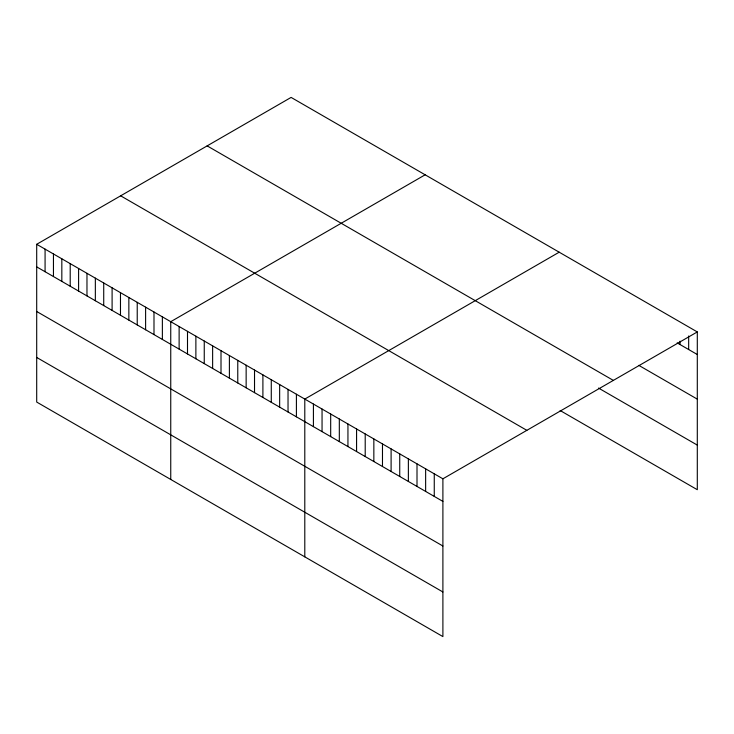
<?xml version="1.0" encoding="UTF-8"?>
<svg xmlns="http://www.w3.org/2000/svg" width="734" height="734" viewBox="0 0 734 734"><rect width="100%" height="100%" fill="white"/><g stroke="black" fill="none" stroke-linecap="round" stroke-linejoin="round"><path stroke-width="1.1" d="M36.7 244.294L442.896 478.807L442.896 636.589L36.7 402.067L36.7 244.294L291.104 97.411L697.3 331.933L697.3 489.706L560.152 410.526M425.151 174.802L170.747 321.685L170.747 479.458M559.189 252.193L304.793 399.076L304.793 556.849M442.896 478.807L697.3 331.933M677.161 342.888L697.3 354.522M638.8 365.358L697.3 399.131M207.153 145.882L613.349 380.396M598.513 388.066L697.3 445.098M120.651 195.822L526.847 430.335M36.7 266.882L442.896 501.395M36.7 311.491L442.896 546.013M36.7 357.458L442.896 591.971M688.666 335.979L688.666 349.531M680.033 341.163L680.033 344.549M434.262 473.825L434.262 496.413M425.637 468.842L425.637 491.431M417.004 463.86L417.004 486.449M408.37 458.878L408.37 481.467M399.736 453.887L399.736 476.476M391.103 448.905L391.103 471.494M382.478 443.923L382.478 466.512M373.845 438.941L373.845 461.53M365.211 433.959L365.211 456.548M356.577 428.977L356.577 451.566M347.944 423.995L347.944 446.575M339.319 419.004L339.319 441.593M330.685 414.022L330.685 436.611M322.052 409.04L322.052 431.629M313.418 404.058L313.418 426.647M296.408 394.241L296.408 416.82M288.031 389.396L288.031 411.985M279.654 384.561L279.654 407.15M271.277 379.726L271.277 402.315M262.9 374.891L262.9 397.479M254.524 370.055L254.524 392.644M246.147 365.211L246.147 387.8M237.77 360.376L237.77 382.964M229.393 355.54L229.393 378.129M221.007 350.705L221.007 373.294M212.631 345.87L212.631 368.459M204.254 341.035L204.254 363.614M195.877 336.19L195.877 358.779M187.5 331.355L187.5 353.944M179.124 326.52L179.124 349.109M162.37 316.849L162.37 339.438M153.993 312.005L153.993 334.594M145.607 307.17L145.607 329.759M137.23 302.335L137.23 324.923M128.854 297.499L128.854 320.088M120.477 292.664L120.477 315.253M112.1 287.829L112.1 310.418M103.723 282.985L103.723 305.573M95.347 278.149L95.347 300.738M86.97 273.314L86.97 295.903M78.593 268.479L78.593 291.068M70.207 263.644L70.207 286.232M61.83 258.808L61.83 281.388M53.454 253.964L53.454 276.553M45.077 249.129L45.077 271.718"/></g></svg>
